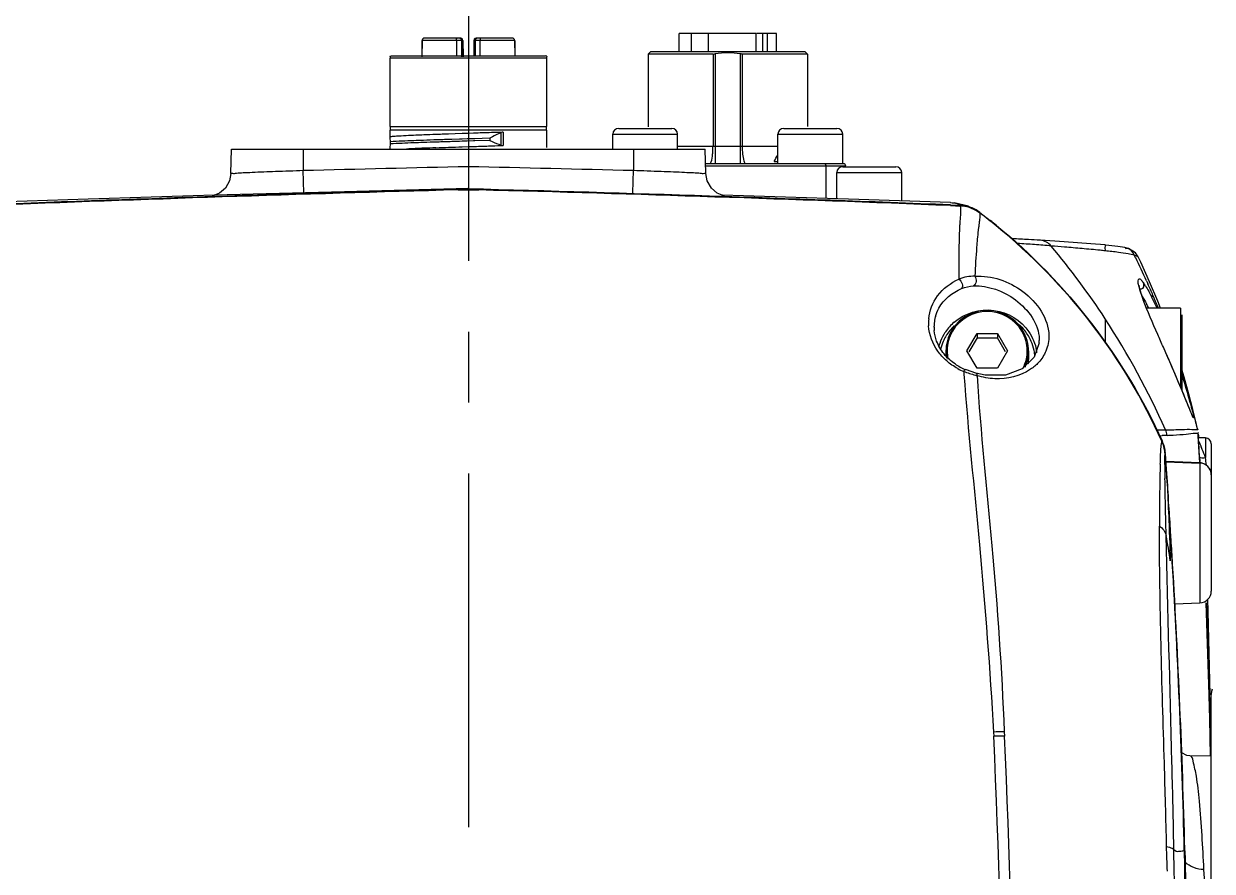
# Model space of a CAD drawing. Header units: millimetres. Extents: x 4086 to 8300, y 123 to 1549.
# Drawn here: x 6726.6 to 6751.8, y 839.81 to 857.77 of the extents above; entities that cross this region are included whole.
import ezdxf

# ---------------------------------------------------------------- set-up
doc = ezdxf.new("R2010")
doc.units = ezdxf.units.MM
doc.linetypes.add('CENTER', pattern=[0.6, 0.375, -0.075, 0.075, -0.075])
doc.layers.add('中心线', color=7, linetype='Continuous')
doc.layers.add('外形图', color=7, linetype='Continuous')

msp = doc.modelspace()

# ---------------------------------------------------------------- linework, layer by layer
at = {"layer": '中心线', "linetype": 'CENTER', "ltscale": 20}
msp.add_line((6736.0291, 872.2393), (6736.0291, 620.0144), dxfattribs=at)
at = {"layer": '外形图'}
for p, q in [((6735.8343, 857.4618), (6735.0981, 857.4618)), ((6736.96, 857.4618), (6736.2239, 857.4618)), ((6740.4978, 857.1743), (6740.4978, 857.5618)), ((6742.124, 857.5618), (6740.4978, 857.5618)), ((6740.755, 857.5618), (6740.755, 857.1743)), ((6741.1202, 857.1743), (6741.1202, 857.5618)), ((6742.124, 857.5618), (6742.124, 857.1743)), ((6742.5603, 857.5618), (6742.139, 857.5618)), ((6742.2627, 857.5618), (6742.2627, 857.1743)), ((6742.3714, 857.1743), (6742.3714, 857.5618)), ((6742.5603, 857.1743), (6742.5603, 857.5618)), ((6735.047, 857.4123), (6735.0439, 857.0636)), ((6735.0468, 857.0635), (6735.0497, 857.4123)), ((6735.913, 857.4123), (6735.047, 857.4123)), ((6735.7762, 857.4123), (6735.7755, 857.0868)), ((6735.8843, 857.4123), (6735.8873, 857.0629)), ((6735.895, 857.4123), (6735.8978, 857.0629)), ((6735.913, 857.4123), (6735.9161, 857.0632)), ((6736.1451, 857.4123), (6736.1423, 857.0868)), ((6737.0112, 857.4123), (6736.1451, 857.4123)), ((6736.1605, 857.0868), (6736.1632, 857.4123)), ((6736.1739, 857.4123), (6736.171, 857.0868)), ((6736.2827, 857.0868), (6736.2819, 857.4123)), ((6737.0084, 857.4123), (6737.0112, 857.0868)), ((6737.0112, 857.4123), (6737.014, 857.0868)), ((6739.8916, 857.1743), (6739.8416, 857.1243)), ((6743.1666, 857.1743), (6739.8916, 857.1743)), ((6743.1666, 857.1743), (6743.2166, 857.1243)), ((6734.3666, 857.0801), (6734.3916, 857.0868)), ((6734.3692, 855.5868), (6734.3692, 857.0368)), ((6737.6889, 857.0368), (6734.3692, 857.0368)), ((6734.3916, 857.0868), (6737.6666, 857.0868)), ((6737.6916, 857.0801), (6737.6666, 857.0868)), ((6737.6889, 857.0368), (6737.6889, 855.5868)), ((6739.8416, 857.1243), (6739.8416, 855.5843)), ((6741.2157, 857.1243), (6739.8416, 857.1243)), ((6741.2157, 857.1243), (6741.2157, 855.1743)), ((6741.2621, 857.1281), (6741.2621, 855.8256)), ((6741.796, 855.5868), (6741.796, 857.1281)), ((6741.8424, 855.1743), (6741.8424, 857.1243)), ((6743.2166, 857.1243), (6741.8424, 857.1243)), ((6743.2166, 857.1243), (6743.2166, 855.5868)), ((6741.2621, 855.8256), (6741.2621, 855.1743)), ((6734.3692, 855.5868), (6737.6889, 855.5868)), ((6734.3718, 855.3701), (6734.3718, 855.5118)), ((6737.6863, 855.5118), (6734.3718, 855.5118)), ((6735.6095, 855.4287), (6735.4727, 855.4239)), ((6735.749, 855.4335), (6735.6095, 855.4287)), ((6735.8986, 855.4386), (6735.749, 855.4335)), ((6735.9228, 855.4394), (6735.8986, 855.4386)), ((6736.0318, 855.4432), (6735.9228, 855.4394)), ((6736.1353, 855.4467), (6736.0318, 855.4432)), ((6736.164, 855.4477), (6736.1353, 855.4467)), ((6736.7281, 855.1928), (6736.7281, 855.4605)), ((6736.7699, 855.4689), (6736.7699, 855.1878)), ((6737.6863, 855.5118), (6737.6863, 855.1411)), ((6739.0916, 855.1118), (6739.0916, 855.4243)), ((6739.0916, 855.4243), (6740.4666, 855.4243)), ((6739.2166, 855.5493), (6740.3416, 855.5493)), ((6740.4666, 855.1118), (6740.4666, 855.4243)), ((6741.796, 855.1743), (6741.796, 855.5868)), ((6742.5916, 854.7993), (6742.5916, 855.4243)), ((6742.5916, 855.4243), (6743.9666, 855.4243)), ((6742.7166, 855.5493), (6743.8416, 855.5493)), ((6743.9666, 854.7993), (6743.9666, 855.4243)), ((6734.3759, 855.2194), (6734.3759, 855.2663)), ((6735.8416, 855.3201), (6735.6814, 855.3152)), ((6735.8419, 855.2734), (6735.6817, 855.2685)), ((6735.898, 855.3219), (6735.8416, 855.3201)), ((6735.8977, 855.2751), (6735.8419, 855.2734)), ((6735.8972, 855.1574), (6736.0321, 855.162)), ((6736.0031, 855.2783), (6735.8977, 855.2751)), ((6736.0028, 855.3251), (6735.898, 855.3219)), ((6736.1363, 855.3292), (6736.0028, 855.3251)), ((6736.1367, 855.2823), (6736.0031, 855.2783)), ((6736.0321, 855.162), (6736.1377, 855.1655)), ((6736.165, 855.33), (6736.1363, 855.3292)), ((6736.1654, 855.2832), (6736.1367, 855.2823)), ((6736.1377, 855.1655), (6736.1664, 855.1665)), ((6736.3246, 855.3349), (6736.165, 855.33)), ((6736.4833, 855.293), (6736.1654, 855.2832)), ((6736.4833, 855.3398), (6736.3246, 855.3349)), ((6736.4833, 855.3398), (6736.4833, 855.293)), ((6740.4666, 855.1743), (6742.5916, 855.1743)), ((6741.2621, 855.1743), (6741.2621, 854.8021)), ((6741.796, 854.7993), (6741.796, 855.1743)), ((6730.9958, 854.5918), (6731.0094, 855.1118)), ((6731.0094, 855.1118), (6741.0487, 855.1118)), ((6732.5291, 855.1118), (6732.5291, 854.6604)), ((6739.5291, 855.1118), (6739.5291, 854.6604)), ((6741.0623, 854.5918), (6741.0487, 855.1118)), ((6732.5413, 854.1833), (6732.5291, 854.6604)), ((6739.5169, 854.1833), (6739.5291, 854.6604)), ((6743.2777, 854.7993), (6741.0623, 854.7993)), ((6744.0291, 854.7493), (6741.0623, 854.7493)), ((6742.513, 854.8493), (6742.5916, 854.8493)), ((6743.9791, 854.7993), (6743.2791, 854.7993)), ((6743.6057, 854.7493), (6743.6057, 854.0662)), ((6743.9666, 854.7368), (6745.0916, 854.7368)), ((6743.8416, 854.0591), (6743.8416, 854.6118)), ((6743.8416, 854.6118), (6745.2166, 854.6118)), ((6745.2166, 854.0127), (6745.2166, 854.6118)), ((6735.8117, 854.2446), (6736.0291, 854.2502)), ((6736.0291, 854.2502), (6736.253, 854.2444)), ((6746.2518, 853.9122), (6746.4567, 853.9041)), ((6746.2525, 853.9284), (6746.4504, 853.9206)), ((6746.2528, 853.9769), (6746.2544, 853.9768)), ((6746.6353, 853.9034), (6746.3262, 853.9723)), ((6746.8735, 853.7691), (6747.0924, 853.5998)), ((6748.6598, 853.1466), (6748.1561, 853.1775)), ((6749.2257, 853.1059), (6748.6598, 853.1466)), ((6749.5285, 853.0792), (6749.2257, 853.1059)), ((6749.8001, 853.0479), (6749.545, 853.0776)), ((6749.9437, 853.0233), (6749.8001, 853.0479)), ((6749.9437, 853.0233), (6749.9367, 853.0247)), ((6750.0261, 853.0014), (6749.9367, 853.0247)), ((6750.2288, 852.8298), (6750.1468, 852.8651)), ((6750.2296, 852.8281), (6750.2288, 852.8298)), ((6750.3378, 852.2813), (6750.3526, 852.2599)), ((6750.406, 852.3201), (6750.4196, 852.2901)), ((6750.4196, 852.2901), (6750.4364, 852.2529)), ((6750.6445, 851.8846), (6750.4699, 852.3006)), ((6750.336, 851.9163), (6750.3424, 851.9044)), ((6750.702, 851.7368), (6750.6445, 851.8846)), ((6751.1291, 851.7368), (6750.4081, 851.7368)), ((6751.1291, 851.7368), (6751.1291, 850.0674)), ((6751.1541, 851.5982), (6751.1541, 850.0118)), ((6745.9011, 851.3361), (6745.9011, 851.3551)), ((6746.5991, 850.8366), (6746.8141, 851.2024)), ((6746.8141, 851.2024), (6746.8141, 851.1081)), ((6746.8141, 851.2024), (6747.2441, 851.2024)), ((6747.2441, 851.2024), (6747.2441, 851.1081)), ((6747.2441, 851.2024), (6747.4591, 850.8367)), ((6746.8141, 851.1081), (6746.6403, 850.8124)), ((6746.8141, 851.1081), (6747.2441, 851.1081)), ((6747.4179, 850.8124), (6747.2441, 851.1081)), ((6748.1294, 851.0081), (6748.1289, 851.0025)), ((6748.1318, 851.0826), (6748.1318, 851.0547)), ((6746.1541, 850.8319), (6746.1541, 850.725)), ((6746.8141, 850.4709), (6746.5991, 850.8366)), ((6747.4591, 850.8367), (6747.2441, 850.4709)), ((6747.9041, 850.832), (6747.9041, 850.6481)), ((6746.5303, 850.398), (6746.5344, 850.3425)), ((6746.5894, 850.4311), (6746.5671, 850.4402)), ((6746.7914, 850.3616), (6746.5894, 850.4311)), ((6747.2441, 850.4709), (6746.8141, 850.4709)), ((6751.0143, 850.3388), (6750.9519, 850.4836)), ((6751.204, 850.277), (6751.1541, 850.44)), ((6746.9823, 850.3185), (6746.7914, 850.3616)), ((6751.0727, 850.2015), (6751.0143, 850.3388)), ((6751.3055, 849.9169), (6751.204, 850.277)), ((6751.3907, 849.5891), (6751.3055, 849.9169)), ((6751.3069, 849.6313), (6751.2738, 849.7135)), ((6751.4507, 849.3411), (6751.3907, 849.5891)), ((6751.491, 849.1648), (6751.4915, 849.1635)), ((6750.6962, 849.037), (6750.7414, 849.0394)), ((6751.5006, 849.1008), (6751.501, 849.0995)), ((6751.5346, 848.4621), (6751.501, 849.0997)), ((6751.5012, 849.1012), (6751.5013, 849.1011)), ((6751.5033, 849.0709), (6751.505, 849.0347)), ((6751.6563, 848.989), (6751.5041, 848.9916)), ((6751.5349, 848.4621), (6751.5049, 849.0335)), ((6751.505, 849.0347), (6751.5064, 849.0092)), ((6751.6563, 848.989), (6751.6563, 848.574)), ((6751.7791, 848.864), (6751.7791, 848.2123)), ((6750.7997, 848.6562), (6750.8161, 848.4333)), ((6751.5378, 848.4622), (6750.8143, 848.4875)), ((6750.8146, 848.4832), (6751.5378, 848.458)), ((6750.8161, 848.4333), (6750.8304, 848.2339)), ((6751.5319, 848.5897), (6751.5378, 848.4897)), ((6751.5378, 848.4622), (6751.5378, 845.4944)), ((6750.8304, 848.2339), (6750.8429, 848.0567)), ((6751.7791, 848.2123), (6751.7791, 845.7443)), ((6750.8632, 847.7632), (6750.8648, 847.7398)), ((6750.8641, 847.7363), (6750.8632, 847.7632)), ((6750.8763, 847.3714), (6750.8641, 847.7363)), ((6750.9245, 846.8941), (6750.9224, 846.9272)), ((6750.9607, 846.313), (6750.9561, 846.3893)), ((6751.0074, 845.4759), (6751.5378, 845.4944)), ((6751.7489, 843.1164), (6751.6743, 845.4987)), ((6751.7515, 843.0407), (6751.6746, 845.4987)), ((6751.7145, 845.3166), (6751.7067, 845.5696)), ((6751.737, 844.4276), (6751.7145, 845.3166)), ((6751.7546, 843.5493), (6751.737, 844.4276)), ((6751.7402, 843.5485), (6751.7319, 843.886)), ((6751.7417, 843.4858), (6751.7402, 843.5485)), ((6751.7481, 843.1936), (6751.7417, 843.4858)), ((6751.7671, 842.7309), (6751.7555, 843.4866)), ((6751.7791, 816.9237), (6751.7791, 843.5496)), ((6751.7594, 842.2454), (6751.7515, 843.0407)), ((6747.1614, 842.7574), (6747.1661, 842.6697)), ((6747.3916, 842.7622), (6747.3958, 842.6726)), ((6751.7725, 842.2455), (6751.7671, 842.7309)), ((6751.3271, 842.2535), (6751.3266, 842.2535)), ((6751.7791, 842.2456), (6751.3271, 842.2535)), ((6750.9848, 840.231), (6750.984, 840.2633)), ((6750.9855, 840.2057), (6750.9848, 840.231)), ((6751.2081, 840.2376), (6751.2087, 840.2112)), ((6751.2194, 840.2368), (6751.2185, 840.2699))]:
    msp.add_line(p, q, dxfattribs=at)
for points in [[(6735.0981, 857.4618), (6735.0887, 857.4609), (6735.0797, 857.4581), (6735.0714, 857.4535), (6735.0641, 857.4474), (6735.058, 857.4399), (6735.0535, 857.4313), (6735.0507, 857.422), (6735.0497, 857.4123)], [(6735.7762, 857.4123), (6735.7765, 857.422), (6735.7772, 857.4313), (6735.7784, 857.4399), (6735.7799, 857.4474)], [(6735.7799, 857.4474), (6735.7818, 857.4535), (6735.784, 857.4581), (6735.7863, 857.4609), (6735.7887, 857.4618)], [(6735.8813, 857.4474), (6735.8744, 857.4535), (6735.8664, 857.4581), (6735.8578, 857.4609), (6735.8387, 857.4606)], [(6735.895, 857.4123), (6735.894, 857.422), (6735.8914, 857.4313), (6735.8871, 857.4399), (6735.8813, 857.4474)], [(6736.1632, 857.4123), (6736.1641, 857.422), (6736.1668, 857.4313), (6736.1711, 857.4399), (6736.1768, 857.4474)], [(6736.1768, 857.4474), (6736.1838, 857.4535), (6736.1917, 857.4581), (6736.2004, 857.4609), (6736.2093, 857.4618)], [(6736.2694, 857.4618), (6736.2719, 857.4609), (6736.2742, 857.4581), (6736.2764, 857.4535), (6736.2782, 857.4474), (6736.2798, 857.4399), (6736.281, 857.4313), (6736.2817, 857.422), (6736.2819, 857.4123)], [(6736.9941, 857.4474), (6736.9868, 857.4535), (6736.9784, 857.4581), (6736.9694, 857.4609), (6736.96, 857.4618)], [(6737.0084, 857.4123), (6737.0074, 857.422), (6737.0046, 857.4313), (6737.0001, 857.4399), (6736.9941, 857.4474)], [(6741.2157, 857.1243), (6741.231, 857.1248), (6741.2465, 857.126), (6741.2621, 857.1281)], [(6741.8424, 857.1243), (6741.8271, 857.1248), (6741.8116, 857.126), (6741.796, 857.1281)], [(6736.7699, 855.469), (6736.7467, 855.4681), (6736.7234, 855.4639)], [(6736.7236, 855.1894), (6736.7469, 855.1869), (6736.7699, 855.1877)], [(6743.5876, 854.7993), (6743.5913, 854.7983), (6743.5947, 854.7953), (6743.5979, 854.7905), (6743.6006, 854.7841), (6743.6028, 854.7765), (6743.6044, 854.7679), (6743.6054, 854.7588), (6743.6057, 854.7493)], [(6730.9958, 854.5918), (6730.9666, 854.436), (6730.8777, 854.282), (6730.754, 854.1768), (6730.6497, 854.1319)], [(6741.4083, 854.1319), (6741.3056, 854.1759), (6741.1823, 854.2799), (6741.0922, 854.4341), (6741.0623, 854.5918)], [(6736.0291, 854.2731), (6733.4049, 854.2067), (6730.6434, 854.1317), (6727.9672, 854.0516), (6725.8054, 853.9769)], [(6746.2528, 853.9769), (6744.091, 854.0516), (6741.4148, 854.1317), (6741.4083, 854.1319)], [(6750.2288, 852.8288), (6750.1722, 852.9109), (6750.0261, 853.0014)], [(6750.4699, 852.3006), (6750.2837, 852.7135), (6750.2288, 852.8298)], [(6750.3424, 851.9044), (6750.3044, 852.0102), (6750.265, 852.1419), (6750.2479, 852.2256)], [(6748.1294, 851.0081), (6748.0226, 850.6975), (6747.7692, 850.4556), (6747.4137, 850.323), (6746.9823, 850.3185)], [(6750.9519, 850.4836), (6750.8861, 850.6347), (6750.8176, 850.7909), (6750.7641, 850.9123)], [(6751.1762, 849.9538), (6751.1268, 850.0728), (6751.0727, 850.2015)], [(6751.2597, 849.7495), (6751.2206, 849.8458), (6751.1762, 849.9538)], [(6751.3835, 849.4501), (6751.3835, 849.45), (6751.3769, 849.4636), (6751.3639, 849.4933), (6751.3455, 849.5373), (6751.3221, 849.5948), (6751.2597, 849.7495)], [(6751.4921, 849.1612), (6751.4763, 849.2302), (6751.4507, 849.3411)], [(6751.3266, 842.2535), (6751.2594, 842.2595), (6751.153, 842.3143)]]:
    msp.add_lwpolyline(points, dxfattribs=at)
for centre, radius, start, end in [((6735.8343, 857.4118), 0.05, 0.5, 90), ((6735.863, 857.4118), 0.05, 0.5, 115.43133), ((6736.1951, 857.4118), 0.05, 64.56867, 179.5), ((6736.2239, 857.4118), 0.05, 90, 179.5), ((6741.5291, 855.4338), 1.7151, 81.04638, 98.95355), ((6738.0373, 782.3003), 73.1686, 92.112807, 92.309884), ((6739.2166, 855.4243), 0.125, 90, 180), ((6740.3416, 855.4243), 0.125, 0, 90), ((6742.7166, 855.4243), 0.125, 90, 180), ((6743.8416, 855.4243), 0.125, 0, 90), ((6722.0066, 855.5331), 12.3732, 358.04821, 358.54735), ((6734.8784, 849.8932), 5.5003, 93.91689, 94.43048), ((6738.2595, 764.6758), 90.6758, 91.826512, 92.012225), ((6733.777, 926.6636), 71.537, 271.914105, 272.033264), ((6737.2242, 856.6803), 1.5681, 249.51198, 251.55587), ((6739.2229, 855.1744), 1.9929, 358.69799, 359.99754), ((6736.361, 822.4961), 32.657, 92.23326, 92.88193), ((6738.3648, 772.0464), 83.1465, 92.084806, 92.258272), ((6739.6814, 855.1483), 1.5335, 354.45226, 356.00077), ((6739.3615, 855.1699), 1.8542, 356.02627, 358.74185), ((6743.9666, 854.6118), 0.125, 90, 180), ((6743.9791, 854.7493), 0.05, 0, 90), ((6745.0916, 854.6118), 0.125, 0, 90), ((6757.5085, 50.2399), 804.3136, 91.5302825, 92.25896), ((6755.8997, 98.6504), 755.8612, 91.5228951, 92.2817492), ((6714.5497, 50.24), 804.3135, 87.7410459, 88.4697178), ((6716.1548, 98.5487), 755.9629, 87.7182861, 88.4765361), ((6746.42, 853.1684), 0.7528, 72.30997, 87.68657), ((6746.4271, 853.1639), 0.7408, 72.35008, 87.70567), ((6746.417, 853.1637), 0.7582, 52.97925, 72.20126), ((6746.4233, 853.1558), 0.7497, 56.92531, 72.26621), ((6746.4221, 853.1541), 0.7518, 53.06075, 56.91954), ((6739.374, 843.828), 12.4416, 50.89217, 52.92857), ((6755.3995, 852.9835), 8.9688, 176.16682, 176.76559), ((6753.7327, 852.5811), 6.9421, 173.31148, 174.87801), ((6753.8067, 852.5625), 7.0177, 172.55392, 173.23068), ((6775.6254, 849.6923), 29.0244, 172.3693, 172.51747), ((6739.4433, 843.9398), 12.3216, 50.84491, 51.62651), ((6739.3274, 843.7768), 12.5107, 24.26576, 50.87459), ((6741.8901, 744.0461), 109.311, 86.846874, 87.02593), ((6742.928, 762.8937), 90.435, 86.68938, 86.846616), ((6742.0362, 772.2434), 81.0643, 85.757285, 86.015114), ((6736.2315, 842.842), 15.8763, 33.11601, 40.04375), ((6742.8799, 782.8428), 70.4291, 85.286601, 85.516365), ((6744.6919, 804.7057), 48.4913, 84.85525, 85.29755), ((6734.5373, 845.1092), 17.4302, 26.20208, 26.42148), ((6734.5097, 845.0958), 17.4609, 24.44021, 26.20162), ((6749.2113, 851.4862), 1.3789, 33.59175, 34.14258), ((6748.9666, 851.3247), 1.6721, 32.15047, 33.56285), ((6734.4756, 845.0802), 17.4984, 23.32857, 24.19884), ((6752.8351, 852.8818), 2.6789, 198.24579, 199.26169), ((6753.3576, 853.0653), 3.2327, 199.27881, 200.82097), ((6746.0452, 849.6761), 5.0279, 26.5704, 27.20686), ((6744.9447, 849.1304), 6.2563, 24.78559, 26.53239), ((6734.4657, 845.076), 17.5092, 23.03788, 23.32863), ((6734.4586, 845.0729), 17.5169, 22.36372, 23.03785), ((6746.3828, 849.5725), 4.6143, 28.13707, 29.32171), ((6746.7361, 851.4294), 0.951, 175.02354, 179.41126), ((6746.7473, 851.4293), 0.9622, 179.41498, 183.78913), ((6746.7086, 851.3438), 0.8075, 169.52549, 179.19607), ((6746.7024, 851.3446), 0.8013, 164.56707, 169.50322), ((6747.0165, 850.6434), 1.0548, 130.75099, 145.71938), ((6735.4297, 842.3288), 16.8282, 23.9561, 33.08796), ((6746.7261, 851.3439), 0.8251, 180.53798, 185.32019), ((6747.0029, 850.6536), 1.0379, 149.55534, 160.91073), ((6747.0038, 850.6446), 0.9887, 150.3443, 156.69796), ((6747.006, 850.6516), 1.0415, 145.76766, 149.54684), ((6747.005, 850.6439), 0.99, 148.95826, 150.34514), ((6747.0098, 850.6408), 0.9958, 141.24538, 148.94954), ((6747.0152, 850.6363), 1.0028, 133.56359, 141.2364), ((6747.048, 850.641), 0.996, 23.34696, 38.73545), ((6746.9966, 850.6562), 1.031, 160.9313, 164.20877), ((6747, 850.6464), 0.9845, 156.70846, 166.78349), ((6747.0586, 850.6466), 0.984, 11.63585, 23.29181), ((6747.4341, 851.0671), 0.6978, 355.14925, 356.16653), ((6747.4264, 851.0675), 0.7055, 356.16947, 358.95469), ((6746.9909, 850.8329), 0.8368, 180.0678, 190.63566), ((6747.0388, 850.8423), 0.8407, 332.8495, 347.59856), ((6747.0795, 850.6484), 0.8245, 353.84521, 359.97891), ((6747.0627, 850.6479), 0.9797, 7.7222, 11.60676), ((6747.0603, 850.6476), 0.9822, 5.44993, 7.72393), ((6747.0615, 850.6477), 0.9809, 3.86426, 5.45004), ((6747.0661, 850.6573), 1.0264, 7.63474, 10.69351), ((6747.0309, 851.5572), 1.211, 235.6268, 247.61196), ((6747.0489, 851.6376), 1.3437, 241.27552, 247.29494), ((6734.462, 845.0727), 17.5137, 16.42224, 17.59693), ((6751.0885, 864.9328), 15.2362, 253.56933, 253.70399), ((6720.9109, 837.4589), 32.7426, 21.9792, 22.96063), ((6736.6897, 845.8159), 15.1579, 17.0107, 17.35076), ((6737.0599, 845.928), 14.7711, 14.92977, 17.01497), ((6734.4885, 845.0804), 17.4862, 14.75795, 16.42238), ((6734.5126, 845.0869), 17.4612, 14.50194, 14.75761), ((6734.5304, 845.0915), 17.4428, 13.50468, 14.50207), ((6750.4615, 848.9946), 0.3849, 7.4445, 25.723), ((6750.0234, 848.5977), 0.7785, 8.34429, 24.32433), ((6751.8857, 827.3517), 21.7178, 92.7514, 93.02044), ((6610.7211, 840.2454), 141.0577, 3.339509, 3.599305), ((6751.6541, 848.864), 0.125, 0, 89), ((6750.0194, 848.5971), 0.7825, 4.32769, 8.33953), ((6585.8766, 836.3039), 165.3873, 4.080492, 4.287884), ((6745.4851, 846.2314), 6.6001, 22.75662, 22.95218), ((6744.8443, 845.9629), 7.2949, 22.40324, 22.75429), ((6743.4973, 845.4105), 8.7508, 21.19315, 22.38637), ((6772.8835, 847.6621), 22.1992, 178.00564, 178.50431), ((6773.6764, 848.4782), 22.8808, 180.12276, 180.6571), ((6751.59, 848.8123), 0.2426, 254.68743, 260.54494), ((6751.5291, 848.2148), 0.2476, 82.43598, 87.98622), ((6751.5292, 848.2082), 0.2499, 0.01661, 88.01829), ((6719.4055, 844.3859), 32.5215, 7.11657, 7.3991), ((6790.7808, 847.286), 40.1005, 178.7936, 179.93566), ((6778.8745, 847.5001), 28.1924, 178.49296, 178.71913), ((6790.6252, 848.6463), 39.8304, 180.61928, 180.74615), ((6751.5312, 848.2122), 0.2479, 0.01298, 5.56135), ((6587.049, 836.3876), 164.212, 3.873449, 4.080457), ((6596.4914, 837.2402), 154.73, 3.673559, 3.890924), ((6933.9317, 853.385), 183.1541, 181.881554, 182.189847), ((6587.8466, 836.4417), 163.4125, 3.67894, 3.873403), ((6815.6241, 847.2192), 64.9439, 179.901283, 180.085156), ((6590.8138, 836.8753), 160.4194, 3.457894, 3.673695), ((6588.2629, 836.4686), 162.9953, 3.489461, 3.667241), ((6576.204, 835.9994), 175.0553, 1.387304, 3.455653), ((6569.4131, 835.5408), 181.8669, 1.490021, 3.39568), ((6751.5291, 845.7443), 0.25, 272, 0), ((6610.5483, 840.2369), 141.2307, 1.480569, 2.135229), ((6752.1301, 843.5504), 0.3511, 160.30573, 180.10528), ((6610.5339, 840.2365), 141.2451, 0.814933, 1.199597), ((6747.3836, 837.5799), 5.1823, 89.90821, 92.45746), ((6597.6791, 835.41), 149.6632, 357.188751, 2.780321), ((6747.3459, 837.5037), 5.1691, 89.45207, 91.99357), ((6596.1673, 835.489), 151.3986, 357.185466, 2.719595), ((6704.1528, 837.6043), 47.5228, 2.70268, 3.57539), ((6575.9476, 833.8627), 175.0025, 1.946978, 2.118344), ((6710.9137, 839.8569), 40.0729, 0.69908, 0.82568), ((6716.1347, 839.9207), 34.8516, 0.56325, 0.69886), ((6751.1908, 840.035), 0.2034, 85.14716, 90.17312), ((6559.7936, 835.2529), 191.4793, 0.202695, 1.483844)]:
    msp.add_arc(centre, radius, start, end, dxfattribs=at)
for points, knots in [([(6734.3666, 857.0801), (6734.3681, 857.081), (6734.3669, 857.0757), (6734.3767, 857.0656), (6734.3692, 857.0492), (6734.3692, 857.0368)], [0, 0, 0, 0, 0.1207948, 0.1541654, 1, 1, 1, 1]), ([(6737.6916, 857.0801), (6737.6901, 857.081), (6737.6912, 857.0757), (6737.6814, 857.0656), (6737.6889, 857.0492), (6737.6889, 857.0368)], [0, 0, 0, 0, 0.1207998, 0.1541488, 1, 1, 1, 1]), ([(6734.3692, 855.5868), (6734.3698, 855.5762), (6734.3707, 855.5512), (6734.3714, 855.5262), (6734.3718, 855.5118)], [0, 0, 0, 0, 0.4257916, 1, 1, 1, 1]), ([(6735.0883, 855.4094), (6735.0306, 855.4071), (6734.8354, 855.3989), (6734.6401, 855.3899), (6734.5027, 855.3806)], [0, 0, 0, 0, 0.2954429, 1, 1, 1, 1]), ([(6737.6863, 855.5118), (6737.6867, 855.5262), (6737.6874, 855.5512), (6737.6884, 855.5762), (6737.6889, 855.5868)], [0, 0, 0, 0, 0.5742796, 1, 1, 1, 1]), ([(6735.0756, 855.2956), (6735.0076, 855.2932), (6734.7743, 855.2847), (6734.541, 855.2756), (6734.3759, 855.2663)], [0, 0, 0, 0, 0.2914877, 1, 1, 1, 1]), ([(6735.0758, 855.2489), (6735.0078, 855.2465), (6734.7744, 855.2382), (6734.5411, 855.2286), (6734.3759, 855.2194)], [0, 0, 0, 0, 0.2914903, 1, 1, 1, 1]), ([(6741.1628, 854.8102), (6741.1688, 854.8183), (6741.1954, 854.8791), (6741.2024, 854.9451), (6741.2078, 855.0001)], [0, 0, 0, 0, 0.1544305, 1, 1, 1, 1]), ([(6741.9121, 854.7993), (6741.8904, 854.7993), (6741.8641, 854.8942), (6741.8552, 854.9507), (6741.8504, 855.0001)], [0, 0, 0, 0, 0.303867, 1, 1, 1, 1]), ([(6730.9958, 854.5918), (6730.9962, 854.6018), (6731.0575, 854.5888), (6731.1229, 854.6105), (6731.2744, 854.6092), (6731.5446, 854.6268), (6731.9737, 854.6402), (6732.3336, 854.6539), (6732.5291, 854.6604)], [0, 0, 0, 0, 0.0195552, 0.0766447, 0.1691578, 0.2935443, 0.6177731, 1, 1, 1, 1]), ([(6736.0291, 854.7441), (6736.0291, 854.6915), (6736.0264, 854.5346), (6736.0398, 854.3767), (6736.0282, 854.273)], [0, 0, 0, 0, 0.3352302, 1, 1, 1, 1]), ([(6736.0291, 854.7441), (6736.0291, 854.6914), (6736.0282, 854.5344), (6736.0325, 854.3772), (6736.0296, 854.2729)], [0, 0, 0, 0, 0.3354413, 1, 1, 1, 1]), ([(6739.5291, 854.6604), (6739.7246, 854.6539), (6740.0087, 854.6442), (6740.3692, 854.6297), (6740.6003, 854.6215), (6740.7837, 854.6092), (6740.9353, 854.6105), (6741.0006, 854.5888), (6741.062, 854.6018), (6741.0623, 854.5918)], [0, 0, 0, 0, 0.3822438, 0.5550006, 0.706482, 0.8308676, 0.9233764, 0.9804576, 1, 1, 1, 1]), ([(6746.2543, 853.9768), (6746.2761, 853.9759), (6746.3436, 853.9705), (6746.4154, 853.9517), (6746.4504, 853.9206)], [0, 0, 0, 0, 0.3169092, 1, 1, 1, 1]), ([(6746.445, 853.4896), (6746.4409, 853.4167), (6746.4258, 853.0392), (6746.4245, 852.6612), (6746.4301, 852.3565)], [0, 0, 0, 0, 0.1931415, 1, 1, 1, 1]), ([(6746.8677, 853.6235), (6746.8663, 853.6112), (6746.8632, 853.5855), (6746.8598, 853.5598), (6746.858, 853.5464)], [0, 0, 0, 0, 0.475804, 1, 1, 1, 1]), ([(6746.8184, 853.2009), (6746.8133, 853.1456), (6746.7917, 852.8839), (6746.7773, 852.6217), (6746.7699, 852.4149)], [0, 0, 0, 0, 0.2116758, 1, 1, 1, 1]), ([(6749.5291, 852.9535), (6749.4937, 852.9574), (6749.3309, 852.9747), (6749.1679, 852.9901), (6749.0402, 853.0016)], [0, 0, 0, 0, 0.2170718, 1, 1, 1, 1]), ([(6749.5286, 853.0791), (6749.5351, 853.0754), (6749.5137, 853.021), (6749.5319, 852.9877), (6749.5291, 852.9535)], [0, 0, 0, 0, 0.18016, 1, 1, 1, 1]), ([(6749.998, 853.0061), (6749.9908, 853.0065), (6749.9756, 853.0054), (6749.961, 853.0011), (6749.9537, 852.9982)], [0, 0, 0, 0, 0.4778631, 1, 1, 1, 1]), ([(6746.7699, 852.4149), (6747.124, 852.4353), (6747.8528, 852.1988), (6748.332, 851.5196), (6748.3368, 851.1576)], [0, 0, 0, 0, 0.4948666, 1, 1, 1, 1]), ([(6745.7887, 851.5119), (6745.8039, 851.6862), (6745.9452, 852.0486), (6746.2549, 852.2783), (6746.4301, 852.3565)], [0, 0, 0, 0, 0.4770554, 1, 1, 1, 1]), ([(6745.93, 851.5579), (6745.9474, 851.6208), (6746.0529, 851.8789), (6746.2899, 852.07), (6746.4842, 852.1528)], [0, 0, 0, 0, 0.236173, 1, 1, 1, 1]), ([(6746.7389, 852.2111), (6747.0516, 852.221), (6747.6882, 851.9998), (6748.1251, 851.4063), (6748.1318, 851.0826)], [0, 0, 0, 0, 0.4914251, 1, 1, 1, 1]), ([(6750.2909, 852.043), (6750.2724, 852.0993), (6750.2502, 852.195), (6750.2204, 852.2917), (6750.2474, 852.3841), (6750.2883, 852.342), (6750.3023, 852.3265)], [0, 0, 0, 0, 0.4534137, 0.7245891, 0.8401625, 1, 1, 1, 1]), ([(6750.2933, 852.1419), (6750.2907, 852.142), (6750.2851, 852.1428), (6750.2797, 852.1445), (6750.277, 852.1455)], [0, 0, 0, 0, 0.4737947, 1, 1, 1, 1]), ([(6750.3023, 852.3265), (6750.3052, 852.3232), (6750.3113, 852.3161), (6750.3171, 852.3089), (6750.3202, 852.305)], [0, 0, 0, 0, 0.4751069, 1, 1, 1, 1]), ([(6750.3202, 852.305), (6750.3231, 852.3013), (6750.329, 852.2934), (6750.3348, 852.2854), (6750.3378, 852.2813)], [0, 0, 0, 0, 0.4804209, 1, 1, 1, 1]), ([(6750.7635, 850.9121), (6750.7238, 851.0021), (6750.5769, 851.3349), (6750.4302, 851.6681), (6750.336, 851.9163)], [0, 0, 0, 0, 0.2703308, 1, 1, 1, 1]), ([(6747.7654, 851.2537), (6747.6228, 851.4972), (6747.0291, 851.8456), (6746.4353, 851.4972), (6746.2928, 851.2537)], [0, 0, 0, 0, 0.5000002, 1, 1, 1, 1]), ([(6746.328, 851.4425), (6746.5493, 851.6331), (6747.1843, 851.83), (6747.7495, 851.4782), (6747.9132, 851.2375)], [0, 0, 0, 0, 0.5008706, 1, 1, 1, 1]), ([(6747.5527, 851.5204), (6747.4047, 851.629), (6747.0291, 851.7534), (6746.6534, 851.629), (6746.5054, 851.5203)], [0, 0, 0, 0, 0.5000001, 1, 1, 1, 1]), ([(6746.5303, 850.398), (6746.5374, 850.4105), (6746.5331, 850.4327), (6746.5635, 850.4361), (6746.5631, 850.4329)], [0, 0, 0, 0, 0.8147552, 1, 1, 1, 1]), ([(6746.8132, 850.3087), (6746.813, 850.3216), (6746.8147, 850.3397), (6746.7981, 850.3628), (6746.7913, 850.3608)], [0, 0, 0, 0, 0.6433576, 1, 1, 1, 1]), ([(6748.1174, 850.5889), (6748.067, 850.5339), (6747.8092, 850.3141), (6747.4498, 850.2344), (6747.1886, 850.2454)], [0, 0, 0, 0, 0.221979, 1, 1, 1, 1]), ([(6746.5344, 850.3425), (6746.6243, 849.1338), (6746.8956, 846.6108), (6747.0877, 844.0804), (6747.1614, 842.7574)], [0, 0, 0, 0, 0.4777329, 1, 1, 1, 1]), ([(6746.8132, 850.3087), (6746.8877, 849.1057), (6747.1656, 846.5969), (6747.3348, 844.0786), (6747.3919, 842.7622)], [0, 0, 0, 0, 0.477734, 1, 1, 1, 1]), ([(6751.3324, 849.7336), (6751.3483, 849.6735), (6751.3709, 849.5675), (6751.4007, 849.4845), (6751.4049, 849.389), (6751.383, 849.4469), (6751.3754, 849.4643)], [0, 0, 0, 0, 0.4840849, 0.7746729, 0.852238, 1, 1, 1, 1]), ([(6750.8083, 849.1617), (6750.9261, 849.1643), (6751.108, 849.1644), (6751.3381, 849.178), (6751.4331, 849.163), (6751.4871, 849.1728), (6751.491, 849.1648)], [0, 0, 0, 0, 0.5173943, 0.818537, 0.961023, 1, 1, 1, 1]), ([(6750.6977, 848.4347), (6750.6998, 848.4918), (6750.7076, 848.6478), (6750.7102, 848.8053), (6750.729, 848.9027)], [0, 0, 0, 0, 0.3655542, 1, 1, 1, 1]), ([(6750.729, 848.9027), (6750.7296, 848.9057), (6750.7307, 848.9109), (6750.7321, 848.9161), (6750.7328, 848.9183)], [0, 0, 0, 0, 0.559498, 1, 1, 1, 1]), ([(6750.8432, 849.0445), (6750.8853, 849.0467), (6751.021, 849.0541), (6751.1567, 849.0623), (6751.2502, 849.0697)], [0, 0, 0, 0, 0.3101524, 1, 1, 1, 1]), ([(6751.2502, 849.0697), (6751.318, 849.0751), (6751.3758, 849.1049), (6751.4976, 849.0849), (6751.5006, 849.1008)], [0, 0, 0, 0, 0.8079879, 1, 1, 1, 1]), ([(6750.7956, 848.4292), (6750.7956, 848.4518), (6750.7958, 848.5206), (6750.7961, 848.5895), (6750.7984, 848.6357)], [0, 0, 0, 0, 0.3282693, 1, 1, 1, 1]), ([(6750.7984, 848.6357), (6750.7985, 848.6394), (6750.7989, 848.6462), (6750.7994, 848.6531), (6750.7997, 848.6562)], [0, 0, 0, 0, 0.5439232, 1, 1, 1, 1]), ([(6751.5502, 848.573), (6751.5672, 848.5701), (6751.6028, 848.5677), (6751.6383, 848.571), (6751.6563, 848.574)], [0, 0, 0, 0, 0.4868904, 1, 1, 1, 1]), ([(6750.8118, 847.3778), (6750.8103, 847.4466), (6750.8051, 847.6965), (6750.8005, 847.9464), (6750.7981, 848.1276)], [0, 0, 0, 0, 0.27525, 1, 1, 1, 1]), ([(6750.8311, 840.331), (6750.8209, 840.9199), (6750.7507, 843.1833), (6750.6833, 845.4472), (6750.6803, 847.1227)], [0, 0, 0, 0, 0.260092, 1, 1, 1, 1]), ([(6750.9825, 840.4343), (6750.9744, 840.996), (6750.9197, 843.1582), (6750.8596, 845.3201), (6750.8221, 846.9206)], [0, 0, 0, 0, 0.2597411, 1, 1, 1, 1]), ([(6751.7996, 843.6687), (6751.792, 843.6474), (6751.782, 843.6079), (6751.7791, 843.5674), (6751.7791, 843.5496)], [0, 0, 0, 0, 0.5594188, 1, 1, 1, 1]), ([(6751.5831, 840.5679), (6751.5677, 840.8104), (6751.5364, 841.2206), (6751.4794, 841.7761), (6751.4174, 842.0496), (6751.3698, 842.2527), (6751.3271, 842.2535)], [0, 0, 0, 0, 0.4241567, 0.7341244, 0.9254443, 1, 1, 1, 1]), ([(6750.8311, 840.3309), (6750.8513, 840.3267), (6750.902, 840.3108), (6750.9741, 840.2949), (6750.9845, 840.2603)], [0, 0, 0, 0, 0.3643205, 1, 1, 1, 1]), ([(6750.7956, 826.1446), (6750.8646, 827.3171), (6751.095, 832.0003), (6751.0783, 836.6932), (6750.9855, 840.2057)], [0, 0, 0, 0, 0.2505365, 1, 1, 1, 1]), ([(6750.9846, 840.2633), (6751.0031, 840.2626), (6751.0269, 840.2243), (6751.1036, 840.234), (6751.1541, 840.2382), (6751.1902, 840.2383)], [0, 0, 0, 0, 0.2597647, 0.4943833, 1, 1, 1, 1]), ([(6751.2194, 840.2368), (6751.245, 839.2714), (6751.3067, 836.0389), (6751.2864, 832.8047), (6751.2234, 830.5382)], [0, 0, 0, 0, 0.2987047, 1, 1, 1, 1]), ([(6751.7791, 835.7785), (6751.7778, 835.8772), (6751.7475, 836.0718), (6751.7563, 836.4577), (6751.7141, 837.7147), (6751.6799, 838.8755), (6751.6227, 839.8452)], [0, 0, 0, 0, 0.0727496, 0.1443683, 0.2840095, 1, 1, 1, 1])]:
    msp.add_open_spline(points, degree=3, knots=knots, dxfattribs=at)
for points in [[(6735.4727, 855.4239), (6735.4284, 855.4223), (6735.3841, 855.4207), (6735.3398, 855.4191)], [(6736.3147, 855.4528), (6736.2645, 855.4511), (6736.2142, 855.4494), (6736.164, 855.4477)], [(6736.7234, 855.4639), (6736.5872, 855.4593), (6736.4509, 855.4572), (6736.3147, 855.4528)], [(6736.7281, 855.4605), (6736.6444, 855.4249), (6736.563, 855.3837), (6736.4833, 855.3398)], [(6734.4535, 855.377), (6734.4263, 855.3749), (6734.399, 855.3728), (6734.3718, 855.3701)], [(6734.3759, 855.2663), (6734.3748, 855.3009), (6734.3737, 855.3355), (6734.3718, 855.3701)], [(6735.3696, 855.2586), (6735.2717, 855.2554), (6735.1738, 855.2522), (6735.0758, 855.2489)], [(6735.6814, 855.3152), (6735.5774, 855.312), (6735.4734, 855.3088), (6735.3693, 855.3055)], [(6735.6817, 855.2685), (6735.5777, 855.2653), (6735.4736, 855.262), (6735.3696, 855.2586)], [(6735.6097, 855.1476), (6735.7055, 855.151), (6735.8013, 855.1542), (6735.8972, 855.1574)], [(6736.3151, 855.1716), (6736.3616, 855.1733), (6736.4081, 855.1751), (6736.4546, 855.1765)], [(6736.4546, 855.1765), (6736.5443, 855.1792), (6736.6339, 855.1858), (6736.7236, 855.1894)], [(6736.4833, 855.293), (6736.5461, 855.2631), (6736.6102, 855.2357), (6736.6754, 855.2114)], [(6741.8504, 855.0001), (6741.8448, 855.0579), (6741.8424, 855.1162), (6741.8424, 855.1743)], [(6735.34, 855.1379), (6735.4299, 855.1412), (6735.5198, 855.1444), (6735.6097, 855.1476)], [(6742.513, 854.8493), (6742.5347, 854.8958), (6742.5621, 854.9395), (6742.5914, 854.9815)], [(6732.5291, 854.6604), (6733.6957, 854.6895), (6734.8624, 854.717), (6736.0291, 854.7441)], [(6736.0291, 854.7441), (6737.1958, 854.717), (6738.3624, 854.6895), (6739.5291, 854.6604)], [(6746.4567, 853.9041), (6746.4653, 853.8554), (6746.4638, 853.8053), (6746.4616, 853.7559)], [(6746.4616, 853.7559), (6746.4592, 853.6983), (6746.4546, 853.6407), (6746.4507, 853.5831)], [(6746.8739, 853.7549), (6746.8771, 853.7112), (6746.8726, 853.6671), (6746.8677, 853.6235)], [(6747.2234, 853.4945), (6748.7129, 852.2816), (6749.9476, 850.6778), (6750.7358, 848.9261)], [(6748.3857, 853.0564), (6748.3303, 853.1228), (6748.2425, 853.1724), (6748.1561, 853.1774)], [(6748.3857, 853.0564), (6748.2685, 853.068), (6748.151, 853.0768), (6748.0335, 853.0856)], [(6749.8125, 852.9208), (6749.7182, 852.9329), (6749.6236, 852.9434), (6749.5291, 852.9535)], [(6750.0162, 852.8913), (6749.9486, 852.9027), (6749.8806, 852.9122), (6749.8125, 852.9208)], [(6750.1468, 852.8651), (6750.1166, 852.9264), (6750.0663, 853.0027), (6749.998, 853.0061)], [(6750.1468, 852.8651), (6750.1038, 852.8759), (6750.06, 852.884), (6750.0162, 852.8913)], [(6746.7699, 852.4149), (6746.655, 852.418), (6746.538, 852.3959), (6746.4301, 852.3565)], [(6746.7699, 852.4149), (6746.8097, 852.3589), (6746.8008, 852.241), (6746.7389, 852.2111)], [(6746.4301, 852.3565), (6746.4832, 852.3106), (6746.5322, 852.204), (6746.4842, 852.1528)], [(6746.4842, 852.1528), (6746.5643, 852.1869), (6746.6518, 852.2084), (6746.7389, 852.2111)], [(6750.3378, 852.2813), (6750.3574, 852.2366), (6750.342, 852.1392), (6750.2933, 852.1419)], [(6750.3822, 852.2145), (6750.431, 852.137), (6750.4749, 852.0564), (6750.5168, 851.9749)], [(6750.3141, 851.9863), (6750.3462, 851.9359), (6750.3766, 851.8843), (6750.4059, 851.8322)], [(6746.5054, 851.5203), (6746.4117, 851.4515), (6746.3301, 851.3619), (6746.2713, 851.2616)], [(6747.533, 851.5115), (6747.6442, 851.4489), (6747.7451, 851.3636), (6747.8249, 851.2642)], [(6747.7868, 851.2616), (6747.728, 851.362), (6747.6465, 851.4515), (6747.5527, 851.5204)], [(6749.5291, 851.5154), (6749.5227, 851.3535), (6749.53, 851.1914), (6749.5295, 851.0294)], [(6745.9814, 850.8313), (6745.8721, 850.9861), (6745.7997, 851.1766), (6745.7872, 851.3657)], [(6745.9572, 851.0415), (6745.9299, 851.1138), (6745.9118, 851.1904), (6745.9046, 851.2674)], [(6746.2713, 851.2616), (6746.1963, 851.1335), (6746.1541, 850.9804), (6746.1541, 850.8319)], [(6746.2928, 851.2537), (6746.22, 851.1293), (6746.1791, 850.9807), (6746.1791, 850.8366)], [(6747.8791, 850.8367), (6747.8791, 850.9808), (6747.8382, 851.1294), (6747.7654, 851.2537)], [(6747.9041, 850.832), (6747.9041, 850.9804), (6747.8619, 851.1335), (6747.7868, 851.2616)], [(6747.9132, 851.2375), (6747.9923, 851.1212), (6748.0485, 850.9859), (6748.0746, 850.8477)], [(6748.3368, 851.1576), (6748.3383, 851.0467), (6748.3167, 850.9332), (6748.2737, 850.831)], [(6746.1152, 850.7698), (6746.0489, 850.8509), (6745.9942, 850.9435), (6745.9572, 851.0415)], [(6751.0594, 850.2317), (6750.9628, 850.4594), (6750.8634, 850.6858), (6750.7635, 850.9121)], [(6746.1705, 850.6218), (6746.0998, 850.6839), (6746.0357, 850.7545), (6745.9814, 850.8313)], [(6746.3472, 850.5577), (6746.2608, 850.6169), (6746.1815, 850.6886), (6746.1152, 850.7698)], [(6746.4032, 850.4592), (6746.3202, 850.5047), (6746.2416, 850.5594), (6746.1705, 850.6218)], [(6746.1791, 850.8366), (6746.1791, 850.778), (6746.1857, 850.719), (6746.1983, 850.6617)], [(6747.8313, 850.4893), (6747.8783, 850.5962), (6747.9041, 850.7152), (6747.9041, 850.832)], [(6747.8599, 850.6618), (6747.8725, 850.7191), (6747.8791, 850.778), (6747.8791, 850.8367)], [(6748.2737, 850.831), (6748.2364, 850.7425), (6748.1823, 850.6597), (6748.1174, 850.5889)], [(6746.5303, 850.398), (6746.6123, 850.3691), (6746.6955, 850.3434), (6746.7789, 850.3188)], [(6747.1886, 850.2454), (6747.0618, 850.2508), (6746.9348, 850.2725), (6746.8132, 850.3087)], [(6751.3754, 849.4643), (6751.3514, 849.5195), (6751.3294, 849.5755), (6751.3069, 849.6313)], [(6750.6385, 849.1583), (6750.6951, 849.1598), (6750.7517, 849.1611), (6750.8083, 849.1617)], [(6750.7358, 848.9261), (6750.772, 848.8456), (6750.7944, 848.7575), (6750.801, 848.6695)], [(6751.5093, 848.9269), (6751.5278, 848.8867), (6751.5454, 848.846), (6751.5627, 848.8052)], [(6751.7779, 848.2362), (6751.7679, 848.3395), (6751.6646, 848.4466), (6751.5617, 848.4602)], [(6750.8429, 848.0567), (6750.8497, 847.9589), (6750.8565, 847.861), (6750.8631, 847.7632)], [(6750.8223, 846.9199), (6750.8187, 847.0725), (6750.8151, 847.2252), (6750.8118, 847.3778)], [(6750.6803, 847.1227), (6750.7465, 847.0744), (6750.8077, 847.0027), (6750.8221, 846.9221)], [(6750.9113, 846.3866), (6750.8848, 846.5647), (6750.8564, 846.7426), (6750.8222, 846.9194)], [(6751.6227, 839.8452), (6751.4799, 839.8447), (6751.3214, 839.8996), (6751.2252, 840.0052)]]:
    msp.add_open_spline(points, degree=3, dxfattribs=at)

doc.saveas('drawing.dxf')
